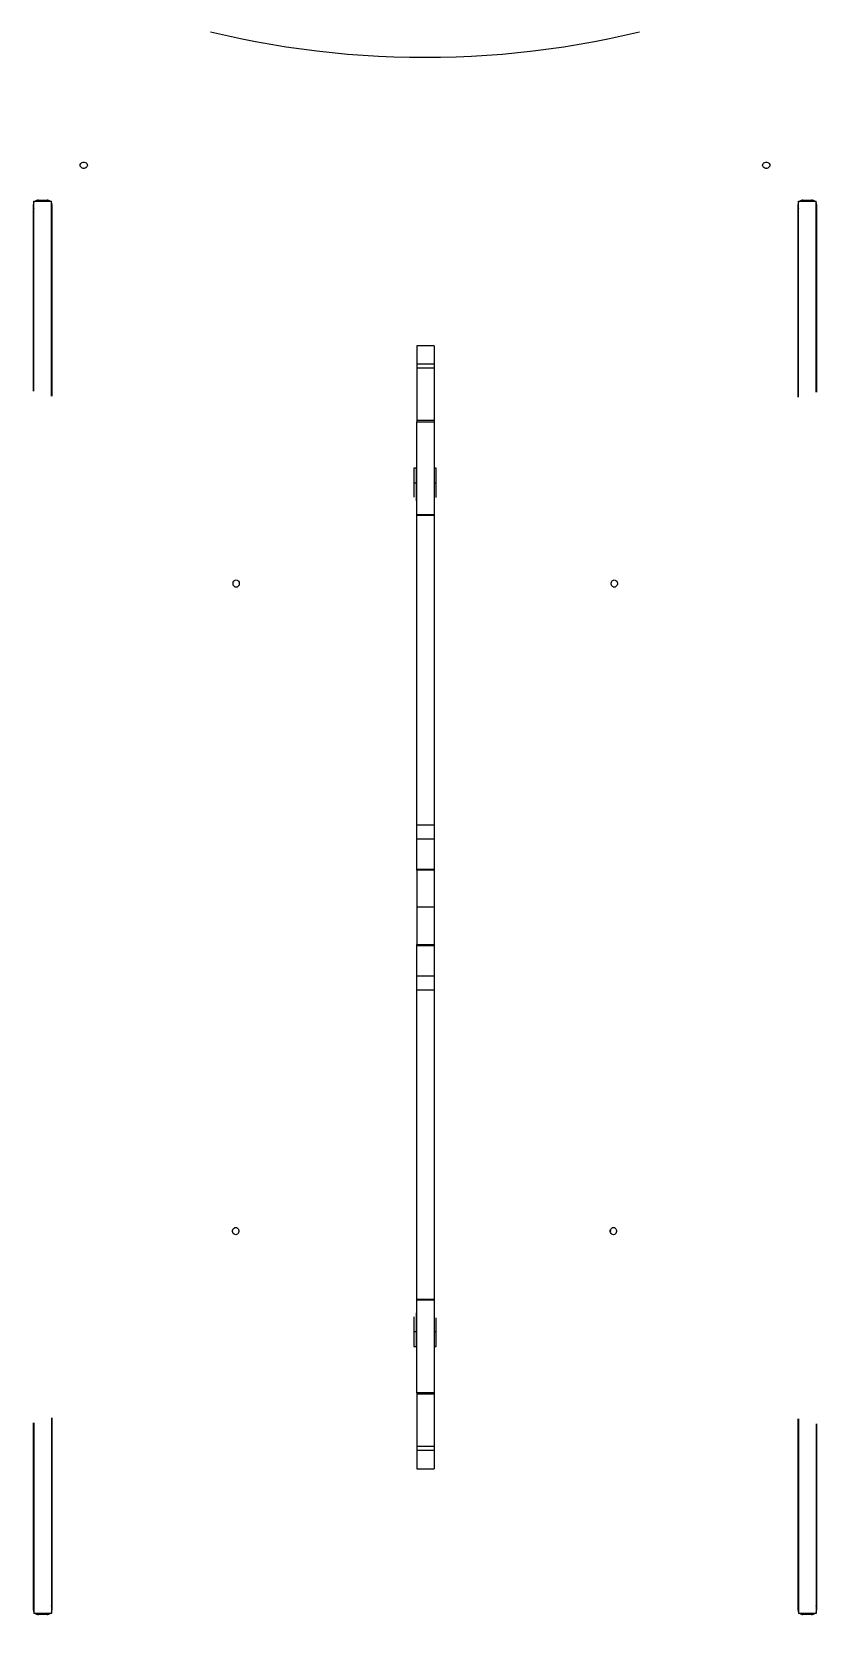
# Model space of a CAD drawing. Header units: millimetres. Extents: x -6796 to 9036, y -6828 to 5710.
# Drawn here: x 2762 to 3709, y -196 to 1743 of the extents above; entities that cross this region are included whole.
import ezdxf

# ---------------------------------------------------------------- set-up
doc = ezdxf.new("R2010")
doc.units = ezdxf.units.MM
doc.layers.add('DIKOM_РАЗМЕР_ЗОНА', color=7, linetype='Continuous')
doc.layers.add('DIKOM_РАЗМЕР_ОБЪЕКТА', color=7, linetype='Continuous')
doc.styles.add('style1', font='arial.ttf', dxfattribs={"width": 0.8})
doc.dimstyles.new('1-50', dxfattribs={"dimtxt": 300, "dimasz": 200, "dimexe": 100, "dimexo": 0, "dimgap": 100, "dimtad": 1, "dimtxsty": 'style1', "dimcen": 200, "dimclrd": 7, "dimclre": 7, "dimclrt": 7, "dimadec": 1, "dimazin": 2, "dimtfac": 1, "dimtmove": 0, "dimatfit": 2, "dimfxl": 0, "dimlwd": 25, "dimlwe": 18, "dimarcsym": 0})

# ---------------------------------------------------------------- blocks, each defined once
blk = doc.blocks.new('*D11')
at = {"layer": 'Defpoints', "color": 0, "transparency": 16777216}
for p in [(-5295.5, 688.9), (5479.4, 352.8), (5479.4, -5858.2)]:
    blk.add_point(p, dxfattribs=at)
at = {"layer": 'DIKOM_РАЗМЕР_ОБЪЕКТА', "color": 7, "lineweight": 18, "transparency": 16777216}
for p, q in [((-5295.5, 688.9), (-5295.5, -5958.2)), ((5479.4, 352.8), (5479.4, -5958.2))]:
    blk.add_line(p, q, dxfattribs=at)
at = {"layer": 'DIKOM_РАЗМЕР_ОБЪЕКТА', "color": 7, "lineweight": 25, "transparency": 16777216}
blk.add_line((-5095.5, -5858.2), (5279.4, -5858.2), dxfattribs=at)
at = {"layer": 'DIKOM_РАЗМЕР_ОБЪЕКТА', "color": 7, "transparency": 16777216}
for points in [[(-5095.5, -5824.9), (-5095.5, -5891.5), (-5295.5, -5858.2)], [(5279.4, -5824.9), (5279.4, -5891.5), (5479.4, -5858.2)]]:
    blk.add_solid(points, dxfattribs=at)
at = {"layer": 'DIKOM_РАЗМЕР_ОБЪЕКТА', "color": 7, "transparency": 16777216, "insert": (180.3, -5605), "char_height": 300, "attachment_point": 5, "style": 'style1'}
blk.add_mtext('10800', dxfattribs=at)
blk = doc.blocks.new('*D12')
at = {"layer": 'Defpoints', "color": 0, "transparency": 16777216}
for p in [(2948.8, 3709.8), (8020.6, 3709.8), (3585.5, -3770.5)]:
    blk.add_point(p, dxfattribs=at)
at = {"layer": 'DIKOM_РАЗМЕР_ОБЪЕКТА', "color": 7, "lineweight": 18, "transparency": 16777216}
for p, q in [((2948.8, 3709.8), (8120.6, 3709.8)), ((3585.5, -3770.5), (8120.6, -3770.5))]:
    blk.add_line(p, q, dxfattribs=at)
at = {"layer": 'DIKOM_РАЗМЕР_ОБЪЕКТА', "color": 7, "lineweight": 25, "transparency": 16777216}
blk.add_line((8020.6, -3570.5), (8020.6, 3509.8), dxfattribs=at)
at = {"layer": 'DIKOM_РАЗМЕР_ОБЪЕКТА', "color": 7, "transparency": 16777216}
for points in [[(7987.2, 3509.8), (8053.9, 3509.8), (8020.6, 3709.8)], [(7987.2, -3570.5), (8053.9, -3570.5), (8020.6, -3770.5)]]:
    blk.add_solid(points, dxfattribs=at)
at = {"layer": 'DIKOM_РАЗМЕР_ОБЪЕКТА', "color": 7, "transparency": 16777216, "insert": (7767.4, 241.5), "char_height": 300, "attachment_point": 5, "rotation": 90, "style": 'style1'}
blk.add_mtext('7500', dxfattribs=at)
blk = doc.blocks.new('*D13')
at = {"layer": 'Defpoints', "color": 0, "transparency": 16777216}
for p in [(3235.3, 5709.8), (3235.5, -5270.5), (8936.1, -5270.5)]:
    blk.add_point(p, dxfattribs=at)
at = {"layer": 'DIKOM_РАЗМЕР_ЗОНА', "color": 7, "lineweight": 18, "transparency": 16777216}
for p, q in [((3235.3, 5709.8), (9036.1, 5709.8)), ((3235.5, -5270.5), (9036.1, -5270.5))]:
    blk.add_line(p, q, dxfattribs=at)
at = {"layer": 'DIKOM_РАЗМЕР_ЗОНА', "color": 7, "lineweight": 25, "transparency": 16777216}
blk.add_line((8936.1, 5509.8), (8936.1, -5070.5), dxfattribs=at)
at = {"layer": 'DIKOM_РАЗМЕР_ЗОНА', "color": 7, "transparency": 16777216}
for points in [[(8902.7, 5509.8), (8969.4, 5509.8), (8936.1, 5709.8)], [(8902.7, -5070.5), (8969.4, -5070.5), (8936.1, -5270.5)]]:
    blk.add_solid(points, dxfattribs=at)
at = {"layer": 'DIKOM_РАЗМЕР_ЗОНА', "color": 7, "transparency": 16777216, "insert": (8682.9, 289.5), "char_height": 300, "attachment_point": 5, "rotation": 90, "style": 'style1'}
blk.add_mtext('11000', dxfattribs=at)
blk = doc.blocks.new('*D14')
at = {"layer": 'Defpoints', "color": 0, "transparency": 16777216}
for p in [(-6795.5, 688.9), (6979.4, 688.9), (6979.4, -6727.8)]:
    blk.add_point(p, dxfattribs=at)
at = {"layer": 'DIKOM_РАЗМЕР_ЗОНА', "color": 7, "lineweight": 18, "transparency": 16777216}
for p, q in [((-6795.5, 688.9), (-6795.5, -6827.8)), ((6979.4, 688.9), (6979.4, -6827.8))]:
    blk.add_line(p, q, dxfattribs=at)
at = {"layer": 'DIKOM_РАЗМЕР_ЗОНА', "color": 7, "lineweight": 25, "transparency": 16777216}
blk.add_line((-6595.5, -6727.8), (6779.4, -6727.8), dxfattribs=at)
at = {"layer": 'DIKOM_РАЗМЕР_ЗОНА', "color": 7, "transparency": 16777216}
for points in [[(-6595.5, -6694.5), (-6595.5, -6761.2), (-6795.5, -6727.8)], [(6779.4, -6694.5), (6779.4, -6761.2), (6979.4, -6727.8)]]:
    blk.add_solid(points, dxfattribs=at)
at = {"layer": 'DIKOM_РАЗМЕР_ЗОНА', "color": 7, "transparency": 16777216, "insert": (26, -6474.6), "char_height": 300, "attachment_point": 5, "style": 'style1'}
blk.add_mtext('13800', dxfattribs=at)

msp = doc.modelspace()

# ---------------------------------------------------------------- linework, layer by layer
at = {"color": 7, "linetype": 'Continuous', "lineweight": 15}
for p, q in [((2763.786, 1310.876), (2763.786, 1535.771)), ((2764.486, 1539.668), (2785.486, 1539.668)), ((2764.486, 1310.685), (2764.486, 1539.668)), ((2769.786, 1540.967), (2780.187, 1540.967)), ((2769.786, 1539.668), (2769.786, 1540.967)), ((2780.187, 1539.668), (2780.187, 1540.967)), ((2785.486, 1304.964), (2785.486, 1539.668)), ((2786.187, 1535.771), (2786.187, 1304.773)), ((3684.786, 1303.758), (3684.786, 1535.771)), ((3685.486, 1539.668), (3706.486, 1539.668)), ((3685.486, 1303.946), (3685.486, 1539.668)), ((3690.786, 1540.967), (3701.187, 1540.967)), ((3690.786, 1539.668), (3690.786, 1540.967)), ((3701.187, 1539.668), (3701.187, 1540.967)), ((3706.486, 1309.611), (3706.486, 1539.668)), ((3707.186, 1535.771), (3707.186, 1309.8)), ((3246.487, 1365.587), (3225.486, 1365.587)), ((3225.486, 1365.587), (3225.486, 1343.356)), ((3246.487, 1365.587), (3246.487, 1343.356)), ((3246.487, 1343.356), (3225.486, 1343.356)), ((3225.486, 1343.356), (3225.486, 1338.697)), ((3246.487, 1338.697), (3225.486, 1338.697)), ((3225.486, 1338.697), (3225.486, 1275.536)), ((3246.487, 1343.356), (3246.487, 1338.697)), ((3246.487, 1338.697), (3246.487, 1275.536)), ((3246.487, 1275.536), (3225.486, 1275.536)), ((3225.486, 1275.536), (3225.486, 1274.067)), ((3225.486, 1274.067), (3246.487, 1274.067)), ((3225.486, 1161.958), (3225.486, 1274.067)), ((3246.487, 1275.536), (3246.487, 1274.067)), ((3246.487, 1274.067), (3246.487, 1161.958)), ((3224.986, 1218.115), (3221.986, 1218.115)), ((3221.986, 1218.115), (3221.986, 1200.115)), ((3224.986, 1218.115), (3224.986, 1200.115)), ((3248.986, 1218.115), (3246.487, 1218.115)), ((3248.986, 1200.115), (3248.986, 1218.115)), ((3221.986, 1200.115), (3221.986, 1183.131)), ((3224.986, 1200.115), (3221.986, 1200.115)), ((3224.986, 1200.115), (3224.986, 1178.649)), ((3248.986, 1200.115), (3246.487, 1200.115)), ((3248.986, 1182.657), (3248.986, 1200.115)), ((3246.487, 1161.958), (3225.486, 1161.958)), ((3225.486, 1161.958), (3225.486, 1161.514)), ((3225.486, 1161.514), (3246.487, 1161.514)), ((3225.486, 788.645), (3225.486, 1161.514)), ((3246.487, 1161.514), (3246.487, 1161.958)), ((3246.487, 1161.514), (3246.487, 788.645)), ((3225.486, 788.645), (3246.487, 788.645)), ((3225.486, 771.555), (3225.486, 788.645)), ((3246.487, 788.645), (3246.487, 771.555)), ((3225.486, 771.555), (3246.487, 771.555)), ((3225.486, 735.071), (3225.486, 771.555)), ((3246.487, 771.555), (3246.487, 735.071)), ((3225.486, 735.071), (3246.487, 735.071)), ((3225.486, 733.91), (3225.486, 735.071)), ((3246.487, 733.91), (3225.486, 733.91)), ((3225.486, 733.91), (3225.486, 689.115)), ((3246.487, 735.071), (3246.487, 733.91)), ((3246.487, 733.91), (3246.487, 689.115)), ((3246.487, 689.115), (3225.486, 689.115)), ((3225.486, 689.115), (3225.486, 644.32)), ((3246.487, 689.115), (3246.487, 644.32)), ((3225.486, 644.32), (3246.487, 644.32)), ((3225.486, 643.159), (3225.486, 644.32)), ((3225.486, 643.159), (3246.487, 643.159)), ((3225.486, 606.675), (3225.486, 643.159)), ((3246.487, 644.32), (3246.487, 643.159)), ((3246.487, 643.159), (3246.487, 606.675)), ((3225.486, 606.675), (3246.487, 606.675)), ((3225.486, 589.585), (3225.486, 606.675)), ((3246.487, 606.675), (3246.487, 589.585)), ((3225.486, 589.585), (3246.487, 589.585)), ((3225.486, 216.715), (3225.486, 589.585)), ((3246.487, 589.585), (3246.487, 216.715)), ((3246.487, 216.715), (3225.486, 216.715)), ((3225.486, 216.715), (3225.486, 216.272)), ((3225.486, 216.272), (3246.487, 216.272)), ((3225.486, 104.163), (3225.486, 216.272)), ((3246.487, 216.272), (3246.487, 216.715)), ((3246.487, 216.272), (3246.487, 104.163)), ((3221.986, 195.667), (3221.986, 178.115)), ((3224.986, 200.798), (3224.986, 178.115)), ((3248.986, 178.115), (3248.986, 194.667)), ((3221.986, 178.115), (3224.986, 178.115)), ((3221.986, 178.115), (3221.986, 160.115)), ((3224.986, 178.115), (3224.986, 160.115)), ((3246.487, 178.115), (3248.986, 178.115)), ((3248.986, 160.115), (3248.986, 178.115)), ((3221.986, 160.115), (3224.986, 160.115)), ((3246.487, 160.115), (3248.986, 160.115)), ((3246.487, 104.163), (3225.486, 104.163)), ((3225.486, 104.163), (3225.486, 102.693)), ((3246.487, 102.693), (3225.486, 102.693)), ((3225.486, 102.693), (3225.486, 39.533)), ((3246.487, 104.163), (3246.487, 102.693)), ((3246.487, 102.693), (3246.487, 39.533)), ((2763.787, -157.541), (2763.787, 68.176)), ((2764.487, 68.365), (2764.487, -161.438)), ((2785.487, 74.048), (2785.487, -161.438)), ((2786.187, 74.238), (2786.187, -157.541)), ((3684.787, -157.541), (3684.787, 73.085)), ((3685.487, 72.894), (3685.487, -161.438)), ((3706.487, 67.154), (3706.487, -161.438)), ((3707.187, 66.962), (3707.187, -157.541)), ((3246.487, 39.533), (3225.486, 39.533)), ((3225.486, 39.533), (3225.486, 34.874)), ((3246.487, 39.533), (3246.487, 34.874)), ((3246.487, 34.874), (3225.486, 34.874)), ((3225.486, 34.874), (3225.486, 12.643)), ((3246.487, 34.874), (3246.487, 12.643)), ((3225.486, 12.643), (3246.487, 12.643)), ((2785.487, -161.438), (2764.487, -161.438)), ((2769.787, -161.438), (2769.787, -162.737)), ((2780.187, -162.737), (2769.787, -162.737)), ((2780.187, -161.438), (2780.187, -162.737)), ((3706.487, -161.438), (3685.487, -161.438)), ((3690.787, -161.438), (3690.787, -162.737)), ((3701.187, -162.737), (3690.787, -162.737)), ((3701.187, -161.438), (3701.187, -162.737))]:
    msp.add_line(p, q, dxfattribs=at)
at = {"color": 7, "linetype": 'Continuous', "lineweight": 15, "flags": 128}
for points in [[(2977.104, 1743.802), (2995.146, 1739.584), (3013.279, 1735.672), (3031.497, 1732.067), (3049.793, 1728.771), (3068.16, 1725.785), (3086.591, 1723.111), (3105.078, 1720.748), (3123.615, 1718.699), (3142.195, 1716.964), (3160.811, 1715.543), (3179.454, 1714.438), (3198.12, 1713.648), (3216.799, 1713.173), (3235.486, 1713.015), (3254.173, 1713.173), (3272.852, 1713.648), (3291.518, 1714.438), (3310.161, 1715.543), (3328.777, 1716.964), (3347.357, 1718.699), (3365.894, 1720.748), (3384.381, 1723.111), (3402.812, 1725.785), (3421.179, 1728.771), (3439.475, 1732.067), (3457.693, 1735.672), (3475.826, 1739.584), (3493.868, 1743.802)], [(2828.886, 1582.969), (2828.708, 1581.896), (2828.188, 1580.909), (2827.368, 1580.089), (2826.314, 1579.503), (2825.113, 1579.197), (2823.86, 1579.197), (2822.659, 1579.503), (2821.605, 1580.089), (2820.785, 1580.909), (2820.265, 1581.896), (2820.086, 1582.969), (2820.265, 1584.043), (2820.785, 1585.029), (2821.605, 1585.849), (2822.659, 1586.435), (2823.86, 1586.741), (2825.113, 1586.741), (2826.314, 1586.435), (2827.368, 1585.849), (2828.188, 1585.029), (2828.708, 1584.043), (2828.886, 1582.969)], [(3650.886, 1582.969), (3650.708, 1581.896), (3650.188, 1580.909), (3649.368, 1580.089), (3648.314, 1579.503), (3647.113, 1579.197), (3645.86, 1579.197), (3644.659, 1579.503), (3643.605, 1580.089), (3642.785, 1580.909), (3642.265, 1581.896), (3642.086, 1582.969), (3642.265, 1584.043), (3642.785, 1585.029), (3643.605, 1585.849), (3644.659, 1586.435), (3645.86, 1586.741), (3647.113, 1586.741), (3648.314, 1586.435), (3649.368, 1585.849), (3650.188, 1585.029), (3650.708, 1584.043), (3650.886, 1582.969)], [(3007.993, 1083.515), (3009.066, 1083.336), (3010.053, 1082.814), (3010.872, 1081.994), (3011.458, 1080.94), (3011.762, 1079.738), (3011.762, 1078.485), (3011.455, 1077.284), (3010.868, 1076.231), (3010.048, 1075.411), (3009.061, 1074.892), (3007.987, 1074.715), (3006.914, 1074.894), (3005.928, 1075.415), (3005.108, 1076.236), (3004.523, 1077.29), (3004.218, 1078.492), (3004.219, 1079.744), (3004.525, 1080.945), (3005.112, 1081.998), (3005.932, 1082.818), (3006.919, 1083.337), (3007.993, 1083.515)], [(3463.477, 1074.715), (3462.404, 1074.895), (3461.418, 1075.417), (3460.599, 1076.238), (3460.014, 1077.293), (3459.71, 1078.495), (3459.712, 1079.747), (3460.019, 1080.949), (3460.607, 1082.001), (3461.427, 1082.82), (3462.415, 1083.338), (3463.488, 1083.515), (3464.562, 1083.335), (3465.548, 1082.813), (3466.366, 1081.991), (3466.951, 1080.937), (3467.255, 1079.735), (3467.254, 1078.482), (3466.947, 1077.281), (3466.359, 1076.229), (3465.538, 1075.41), (3464.551, 1074.891), (3463.477, 1074.715)], [(3007.493, 303.515), (3008.566, 303.336), (3009.553, 302.815), (3010.372, 301.994), (3010.957, 300.94), (3011.262, 299.738), (3011.261, 298.485), (3010.955, 297.284), (3010.368, 296.231), (3009.548, 295.412), (3008.561, 294.892), (3007.487, 294.715), (3006.414, 294.894), (3005.428, 295.415), (3004.609, 296.236), (3004.023, 297.29), (3003.718, 298.492), (3003.719, 299.744), (3004.025, 300.946), (3004.612, 301.999), (3005.432, 302.818), (3006.419, 303.338), (3007.493, 303.515)], [(3462.477, 294.716), (3461.404, 294.896), (3460.418, 295.418), (3459.599, 296.239), (3459.014, 297.294), (3458.71, 298.496), (3458.712, 299.748), (3459.019, 300.949), (3459.607, 302.002), (3460.427, 302.821), (3461.415, 303.339), (3462.489, 303.516), (3463.562, 303.336), (3464.548, 302.814), (3465.366, 301.992), (3465.951, 300.938), (3466.255, 299.735), (3466.254, 298.483), (3465.947, 297.282), (3465.359, 296.229), (3464.538, 295.411), (3463.551, 294.892), (3462.477, 294.716)], [(3458.733, 299.896), (3458.754, 299.741), (3458.793, 299.109)]]:
    msp.add_lwpolyline(points, dxfattribs=at)
at = {"color": 7, "linetype": 'Continuous', "lineweight": 15}
for centre, radius, start, end in [((2824.486, 1574.208), 5.072, 81.141062, 98.858938), ((2824.487, 1574.212), 5.067, 81.134923, 98.865077), ((3646.486, 1574.208), 5.072, 81.141062, 98.858938), ((2768.462, 1535.746), 4.675, 148.240486, 179.691025), ((2769.729, 1534.429), 6.538, 89.500429, 126.747757), ((2780.244, 1534.43), 6.537, 53.248701, 90.501078), ((2781.516, 1535.747), 4.671, 0.298144, 31.780707), ((3689.462, 1535.746), 4.675, 148.240486, 179.691025), ((3690.729, 1534.429), 6.538, 89.500429, 126.747757), ((3701.244, 1534.43), 6.537, 53.248701, 90.501078), ((3702.519, 1535.748), 4.668, 0.283099, 31.785391), ((2768.462, 1528.246), 4.675, 148.240486, 179.691025), ((2781.516, 1528.247), 4.671, 0.298144, 31.780707), ((3689.462, 1528.246), 4.675, 148.240486, 179.691025), ((3702.519, 1528.248), 4.668, 0.283099, 31.785391), ((3016.751, 1079.115), 5.071, 171.14051, 188.85949), ((3454.695, 1079.115), 5.098, 351.18725, 8.81275), ((3454.723, 1079.115), 5.071, 351.13951, 8.86049), ((3016.25, 299.115), 5.071, 171.139762, 188.860238), ((3016.25, 299.115), 5.071, 171.13951, 188.86049), ((3453.75, 299.116), 5.044, 351.091669, 8.908331), ((2768.462, -150.016), 4.675, 180.308975, 211.759514), ((2781.519, -150.018), 4.668, 328.214609, 359.716901), ((3689.462, -150.016), 4.675, 180.308975, 211.759514), ((3702.519, -150.018), 4.668, 328.214609, 359.716901), ((2768.462, -157.516), 4.675, 180.308975, 211.759514), ((2769.73, -156.199), 6.538, 233.252243, 270.499571), ((2780.244, -156.201), 6.537, 269.498922, 306.751299), ((2781.519, -157.518), 4.668, 328.214609, 359.716901), ((3689.462, -157.516), 4.675, 180.308975, 211.759514), ((3690.73, -156.199), 6.538, 233.252243, 270.499571), ((3701.244, -156.201), 6.537, 269.498922, 306.751299), ((3702.519, -157.518), 4.668, 328.214609, 359.716901)]:
    msp.add_arc(centre, radius, start, end, dxfattribs=at)

# ---------------------------------------------------------------- dimensions: what is measured, and where the dimension line sits
at = {"layer": 'DIKOM_РАЗМЕР_ЗОНА', "color": 3}
dim = msp.add_linear_dim(base=(8936.077, -5270.479), p1=(3235.253, 5709.772), p2=(3235.487, -5270.479), angle=90, text='11000', dimstyle='1-50', dxfattribs=at)
dim.commit()
dim.dimension.update_dxf_attribs({"geometry": '*D13', "text_midpoint": (8936.077, 289.463), "dimtype": 160})
dim = msp.add_linear_dim(base=(6979.369, -6727.833), p1=(-6795.523, 688.881), p2=(6979.369, 688.881), text='13800', dimstyle='1-50', dxfattribs=at)
dim.commit()
dim.dimension.update_dxf_attribs({"geometry": '*D14', "text_midpoint": (26.027, -6727.833), "dimtype": 160})
at = {"layer": 'DIKOM_РАЗМЕР_ОБЪЕКТА', "color": 3}
dim = msp.add_linear_dim(base=(8020.571, 3709.772), p1=(3585.487, -3770.479), p2=(2948.753, 3709.772), angle=90, text='7500', dimstyle='1-50', dxfattribs=at)
dim.commit()
dim.dimension.update_dxf_attribs({"geometry": '*D12', "text_midpoint": (8020.571, 241.526), "dimtype": 160})
dim = msp.add_linear_dim(base=(5479.369, -5858.185), p1=(-5295.523, 688.88), p2=(5479.369, 352.849), text='10800', dimstyle='1-50', dxfattribs=at)
dim.commit()
dim.dimension.update_dxf_attribs({"geometry": '*D11', "text_midpoint": (180.342, -5858.185), "dimtype": 160})

doc.saveas('drawing.dxf')
